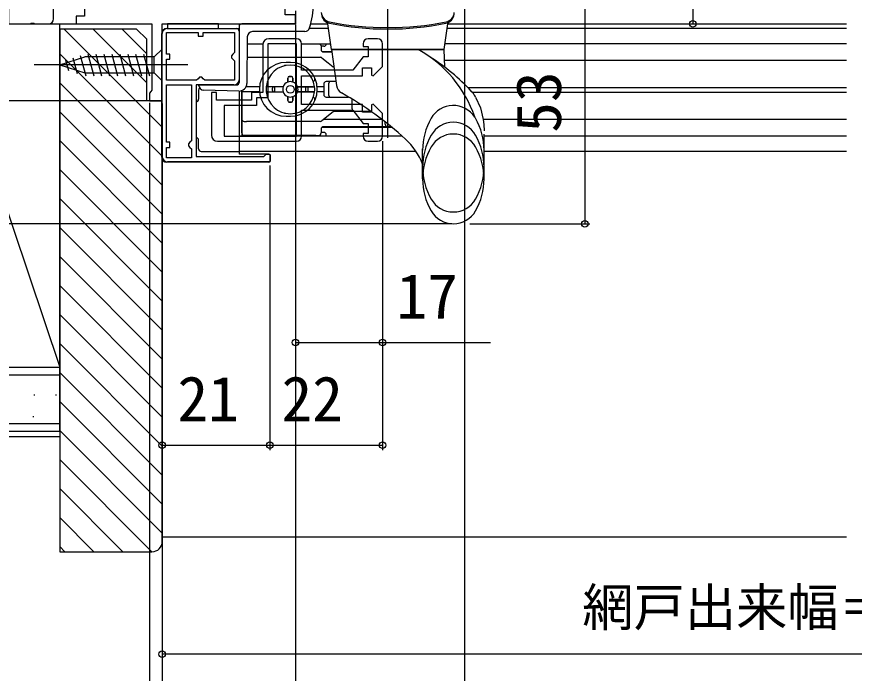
# Model space of a CAD drawing. Units: millimetres, scale not verified. Extents: x -525 to 525, y -783 to 778.
# Drawn here: x -384.4 to -221, y -649.4 to -521.3 of the extents above; entities that cross this region are included whole.
import ezdxf
from ezdxf.enums import TextEntityAlignment as Align

# ---------------------------------------------------------------- set-up
doc = ezdxf.new("R2010")
doc.units = ezdxf.units.MM
doc.header["$LTSCALE"] = 4
for name, color, linetype in [('0-3_YKK_11', 7, 'Continuous'), ('0-4_YKK_11E', 7, 'Continuous'), ('0-5_YKK_12', 2, 'Continuous'), ('0-6_YKK_13', 4, 'Continuous'), ('0-8_YKK_D', 6, 'Continuous'), ('0-A_YSS_K', 3, 'Continuous'), ('0-B_YSS_KE', 3, 'Continuous')]:
    doc.layers.add(name, color=color, linetype=linetype)
doc.styles.add('ＭＳ ゴシック', font='')
doc.styles.get('ＭＳ ゴシック').set_extended_font_data('MS Gothic')

msp = doc.modelspace()

# ---------------------------------------------------------------- linework, layer by layer
at = {"layer": '0-3_YKK_11'}
msp.add_line((-356, -548.599), (-356, -524.599), dxfattribs=at)
for points in [[(-386, -408.699), (-386, -469.299), (-414, -469.299), (-414, -472.699), (-412.1, -472.699), (-411.6, -472.199), (-411.1, -471.699), (-386, -471.699), (-386, -522.699), (-381.758, -522.699), (-381.575, -522.579), (-381.025, -522.579), (-380.842, -522.699), (-378.2, -522.699)], [(-377.2, -521.699), (-377.2, -518.799), (-371.2, -518.799), (-371.2, -521.199), (-372.8, -521.199), (-372.8, -522.699), (-358, -522.699), (-358, -535.607), (-358.25, -535.903), (-358.5, -536.199), (-358.5, -537.699), (-356, -537.699), (-356, -522.699), (-330, -522.699), (-330, -520.899), (-332, -520.899), (-332, -512.699), (-335.3, -512.699)], [(-355, -523.599), (-341, -523.599), (-341, -533.599)], [(-342, -534.599), (-349.4, -534.599), (-349.4, -548.599), (-336.2, -548.599), (-336, -548.399), (-335.7, -548.099), (-335, -548.099), (-335, -549.599), (-355, -549.599)]]:
    msp.add_lwpolyline(points, dxfattribs=at)
for points in [[(-349.3, -533.699), (-355.2, -533.699), (-355.2, -529.599), (-354.5, -529.599), (-354.5, -528.599), (-355.2, -528.599), (-355.2, -524.399), (-349, -524.399), (-349, -525.099), (-348, -525.099), (-348, -524.399), (-341.9, -524.399), (-341.9, -528.299), (-342.2, -528.599), (-342.5, -528.899), (-342.5, -529.299), (-342.2, -529.599), (-341.9, -529.899), (-341.9, -533.699), (-347.7, -533.699), (-348, -533.399), (-348.3, -533.099), (-348.7, -533.099), (-349, -533.399)], [(-350.3, -534.599), (-350.3, -545.499), (-350.6, -545.799), (-350.9, -546.099), (-350.9, -546.499), (-350.6, -546.799), (-350.3, -547.099), (-350.3, -548.799), (-355.2, -548.799), (-355.2, -546.799), (-354.5, -546.799), (-354.5, -545.799), (-355.2, -545.799), (-355.2, -534.599)]]:
    msp.add_lwpolyline(points, close=True, dxfattribs=at)
for centre, start, end in [((-378.2, -521.699), 270.00001, 359.99999), ((-355, -524.599), 90.00001, 179.99999), ((-342, -533.599), 270.00001, 359.99999), ((-355, -548.599), 180.00001, 269.99999)]:
    msp.add_arc(centre, 1, start, end, dxfattribs=at)
at = {"layer": '0-4_YKK_11E'}
for p, q in [((-329.8, -525.599), (-335.2, -525.599)), ((-314, -525.599), (-315.8, -525.599)), ((-345.2, -545.599), (-329.8, -545.599)), ((-315.8, -545.599), (-314, -545.599))]:
    msp.add_line(p, q, dxfattribs=at)
for points in [[(-336.4, -526.799), (-336.4, -536.099), (-338.6, -536.099), (-338.6, -537.599), (-345.4, -537.599), (-345.4, -536.099), (-346.4, -536.099), (-346.4, -544.399)], [(-313, -544.599), (-313, -540.175), (-314.83, -538.345), (-315.2, -538.499), (-315.2, -539.899), (-316.9, -539.899), (-316.9, -538.399), (-328.8, -538.399), (-328.8, -532.799), (-316.9, -532.799), (-316.9, -531.299), (-315.2, -531.299), (-315.2, -532.7), (-314.83, -532.853), (-313, -531.023), (-313, -526.599)], [(-316.8, -526.599), (-316.8, -527.099), (-315.8, -527.099), (-315.8, -529.099), (-316.8, -529.099), (-318.8, -531.699), (-328.8, -531.699), (-328.8, -526.599)], [(-328.8, -544.599), (-328.8, -539.499), (-318.8, -539.499), (-316.8, -542.099), (-315.8, -542.099), (-315.8, -544.099), (-316.8, -544.099), (-316.8, -544.599)]]:
    msp.add_lwpolyline(points, dxfattribs=at)
msp.add_lwpolyline([(-329.8, -544.599), (-329.8, -526.599), (-335.4, -526.599), (-335.4, -537.099), (-337.6, -537.099), (-337.6, -538.599), (-343.9, -538.599), (-343.9, -544.599)], close=True, dxfattribs=at)
for centre, radius, start, end in [((-335.2, -526.799), 1.2, 90.00001, 179.99999), ((-329.8, -526.599), 1, 0.00001, 89.99999), ((-315.8, -526.599), 1, 90.00001, 179.99999), ((-314, -526.599), 1, 0.00001, 89.99999), ((-345.2, -544.399), 1.2, 180.00001, 269.99999), ((-329.8, -544.599), 1, 270.00001, 359.99999), ((-315.8, -544.599), 1, 180.00001, 269.99999), ((-314, -544.599), 1, 270.00001, 359.99999)]:
    msp.add_arc(centre, radius, start, end, dxfattribs=at)
at = {"layer": '0-5_YKK_12'}
for p, q in [((-378.2, -522.699), (-372.3, -522.699)), ((-341, -522.699), (-341, -534.099)), ((-327.021, -522.699), (-323.702, -522.699)), ((-300.297, -522.699), (-222.477, -522.699)), ((-323.576, -523.599), (-327.288, -523.599)), ((-222.477, -523.599), (-300.423, -523.599)), ((-228.568, -523.599), (-299.723, -523.599)), ((-339.422, -526.599), (-336.396, -526.599)), ((-328.8, -526.599), (-323.154, -526.599)), ((-222.477, -526.599), (-300.845, -526.599)), ((-222.477, -529.849), (-300.924, -529.849)), ((-341, -535.805), (-341, -537.599)), ((-222.477, -535.149), (-296.319, -535.149)), ((-222.477, -536.049), (-295.474, -536.049)), ((-356.5, -537.699), (-356.1, -537.7)), ((-313.116, -541.349), (-324.534, -541.349)), ((-222.477, -541.349), (-293.366, -541.349)), ((-309.182, -544.599), (-341, -544.599)), ((-222.477, -544.599), (-293.199, -544.599)), ((-306.474, -547.599), (-341, -547.599)), ((-222.477, -547.599), (-293.199, -547.599))]:
    msp.add_line(p, q, dxfattribs=at)
at = {"layer": '0-6_YKK_13'}
for p, q in [((-312, -544.954), (-312, -494.92)), ((-311.999, -544.954), (-311.999, -494.92)), ((-330, -520.164), (-330, -522.699)), ((-330, -522.699), (-340.5, -522.699)), ((-322.999, -527.699), (-323.7, -522.712)), ((-300.999, -527.699), (-300.299, -522.712)), ((-355.1, -523.599), (-341.5, -523.599)), ((-341, -523.199), (-341, -534.099)), ((-341, -524.099), (-341, -534.099)), ((-330, -524.199), (-338.409, -524.199)), ((-328.196, -524.183), (-330, -524.199)), ((-356.1, -548.699), (-356.1, -524.599)), ((-339.409, -525.19), (-339.489, -534.319)), ((-356, -527.599), (-357.55, -529.149)), ((-356, -533.799), (-356, -527.599)), ((-325.003, -526.966), (-325.003, -527.666)), ((-324.503, -527.066), (-325.003, -527.066)), ((-300.999, -527.699), (-322.999, -527.699)), ((-322.999, -527.699), (-322.014, -534.708)), ((-322.999, -527.699), (-300.999, -527.699)), ((-300.879, -531.151), (-300.999, -527.699)), ((-376, -530.699), (-371.084, -529.149)), ((-373.421, -529.309), (-372.608, -532.345)), ((-371.989, -528.858), (-370.933, -532.799)), ((-357.55, -529.149), (-371.084, -529.149)), ((-370.506, -528.599), (-369.38, -532.799)), ((-368.953, -528.599), (-367.827, -532.799)), ((-367.4, -528.599), (-366.274, -532.799)), ((-365.847, -528.599), (-364.721, -532.799)), ((-364.294, -528.599), (-363.169, -532.799)), ((-362.741, -528.599), (-361.616, -532.799)), ((-361.188, -528.599), (-360.063, -532.799)), ((-359.635, -528.599), (-358.51, -532.799)), ((-357.55, -532.249), (-357.55, -529.149)), ((-339.444, -529.216), (-325.175, -529.216)), ((-324.803, -528.066), (-322.948, -528.066)), ((-324.589, -528.166), (-322.934, -528.166)), ((-351, -530.699), (-381, -530.699)), ((-376, -530.699), (-371.084, -532.249)), ((-374.853, -529.761), (-374.304, -531.811)), ((-331.973, -530.816), (-332.003, -530.816)), ((-331.003, -530.216), (-331.803, -530.216)), ((-330.003, -530.816), (-330.034, -530.816)), ((-371.084, -532.249), (-357.55, -532.249)), ((-356, -533.799), (-357.55, -532.249)), ((-331.503, -533.266), (-331.503, -534.051)), ((-331.503, -534.051), (-331.503, -533.266)), ((-331.203, -532.966), (-330.803, -532.966)), ((-330.803, -532.966), (-331.203, -532.966)), ((-330.503, -533.266), (-330.503, -534.051)), ((-330.503, -534.051), (-330.503, -533.266)), ((-322.119, -533.966), (-324.003, -533.966)), ((-323.503, -536.666), (-323.503, -534.266)), ((-348.9, -535.599), (-348.9, -537.399)), ((-341.028, -535.805), (-347.926, -535.625)), ((-341, -535.806), (-341, -548.099)), ((-340.503, -535.649), (-340.503, -544.599)), ((-340.503, -541.216), (-340.503, -535.649)), ((-337.029, -535.966), (-340.503, -535.966)), ((-337.029, -534.966), (-339.642, -534.966)), ((-332.417, -534.966), (-335.727, -534.966)), ((-335.727, -535.966), (-332.417, -535.966)), ((-332.417, -534.966), (-335.425, -534.966)), ((-334.503, -535.666), (-334.503, -535.266)), ((-334.503, -535.666), (-334.503, -535.266)), ((-334.003, -535.966), (-334.003, -534.966)), ((-329.589, -534.966), (-326.28, -534.966)), ((-326.581, -534.966), (-329.589, -534.966)), ((-329.589, -535.966), (-326.28, -535.966)), ((-326.581, -535.966), (-329.589, -535.966)), ((-328.003, -535.966), (-328.003, -534.966)), ((-327.503, -535.666), (-327.503, -535.266)), ((-327.503, -535.666), (-327.503, -535.266)), ((-324.503, -534.966), (-325.777, -534.966)), ((-324.503, -535.966), (-325.777, -535.966)), ((-324.503, -534.466), (-324.503, -536.466)), ((-295.637, -535.854), (-295.632, -535.861)), ((-331.503, -536.88), (-331.503, -537.666)), ((-331.503, -537.666), (-331.503, -536.88)), ((-330.503, -536.88), (-330.503, -537.666)), ((-330.503, -537.666), (-330.503, -536.88)), ((-324.003, -536.966), (-319.632, -536.966)), ((-331.203, -537.966), (-330.803, -537.966)), ((-330.803, -537.966), (-331.203, -537.966)), ((-332.003, -540.116), (-331.973, -540.116)), ((-331.803, -540.716), (-331.003, -540.716)), ((-330.034, -540.116), (-330.003, -540.116)), ((-322.639, -539.868), (-324.868, -541.61)), ((-318.909, -539.762), (-322.34, -539.762)), ((-315.287, -539.762), (-318.909, -539.762)), ((-340.003, -541.716), (-339.59, -541.716)), ((-325.175, -541.716), (-339.59, -541.716)), ((-312.503, -542.266), (-312.503, -541.823)), ((-325.003, -543.266), (-325.003, -543.966)), ((-324.503, -543.866), (-325.003, -543.866)), ((-324.803, -542.866), (-311.203, -542.866)), ((-313.003, -542.766), (-324.589, -542.766)), ((-311.325, -542.766), (-313.003, -542.766)), ((-348.9, -547.099), (-348.9, -545.399)), ((-326.003, -544.466), (-340.003, -544.466)), ((-326.003, -544.466), (-325.503, -544.466)), ((-293.199, -552.949), (-293.199, -544.199)), ((-348.4, -547.599), (-341, -547.599)), ((-335.2, -548.099), (-341, -548.099)), ((-334.9, -549.399), (-334.9, -548.399)), ((-335.2, -549.699), (-355.1, -549.699))]:
    msp.add_line(p, q, dxfattribs=at)
msp.add_lwpolyline([(-345, -523.599), (-345, -522.679), (-355, -522.679), (-355, -523.599)], close=True, dxfattribs=at)
for points in [[(-325.175, -529.216), (-325.003, -529.216), (-324.868, -529.321)], [(-324.868, -529.321), (-323.638, -530.276), (-322.639, -531.052)], [(-348.9, -534.625), (-348.9, -534.599), (-341.5, -534.599)], [(-335.425, -535.966), (-335.54, -535.966), (-335.592, -535.966), (-335.638, -535.966), (-335.675, -535.966), (-335.704, -535.966), (-335.719, -535.966), (-335.727, -535.966)], [(-326.581, -534.966), (-326.466, -534.966), (-326.414, -534.966), (-326.368, -534.966), (-326.331, -534.966), (-326.303, -534.966), (-326.287, -534.966), (-326.28, -534.966)], [(-326.28, -535.966), (-326.287, -535.966), (-326.303, -535.966), (-326.331, -535.966), (-326.368, -535.966), (-326.414, -535.966), (-326.466, -535.966), (-326.581, -535.966)], [(-294.851, -536.976), (-294.952, -536.799), (-295.059, -536.625), (-295.172, -536.455), (-295.29, -536.288), (-295.459, -536.067), (-295.639, -535.853)], [(-294.851, -536.976), (-294.952, -536.799), (-295.059, -536.625), (-295.172, -536.455), (-295.29, -536.288), (-295.459, -536.067), (-295.632, -535.861)], [(-318.952, -539.262), (-318.952, -537.99), (-318.952, -537.466)], [(-294.851, -536.985), (-293.934, -539.067), (-293.371, -541.321), (-293.243, -542.329), (-293.187, -543.543)], [(-340.503, -543.966), (-340.503, -542.216), (-340.503, -541.216)], [(-305.199, -552.949), (-305.199, -550.065), (-305.199, -547.074)]]:
    msp.add_lwpolyline(points, dxfattribs=at)
msp.add_circle((-331.003, -535.466), 0.75, dxfattribs=at)
for centre, radius, start, end in [((-342.125, -518.699), 15.625, 342.14445, 17.78352), ((-322.993, -520.326), 2, 185, 258.63714), ((-322.949, -520.614), 2, 185, 258.68311), ((-301.05, -520.614), 2, 281.31689, 355), ((-301.006, -520.326), 2, 281.36286, 355), ((-340.5, -523.199), 0.5, 90, 180), ((-324.195, -522.782), 0.5, 8, 60.10277), ((-311.999, -465.619), 57.8, 258.63714, 281.36286), ((-311.999, -465.899), 57.8, 258.68311, 281.31689), ((-299.803, -522.782), 0.5, 119.89723, 172), ((-355.1, -524.599), 1, 90, 180), ((-341.5, -524.099), 0.5, 360, 90), ((-338.409, -525.199), 1, 90, 179.5), ((-328.204, -523.183), 1, 270.5, 342.14445), ((-325.503, -526.966), 0.5, 0, 47.15597), ((-324.503, -527.666), 0.5, 180, 270), ((-324.503, -526.566), 0.5, 270, 320.92905), ((-324.503, -526.566), 0.5, 320.92905, 356.17022), ((-317.629, -548.609), 23.9, 18.95566, 61.0326), ((-325.175, -529.716), 0.5, 52.16211, 90), ((-326.879, -565.399), 43, 43.40017, 57.51539), ((-331.803, -535.466), 5.25, 90, 270), ((-331.003, -535.466), 4.75, 6.04233, 173.95767), ((-332.003, -531.316), 0.5, 90, 120.18877), ((-331.003, -535.466), 5.25, 270, 90), ((-330.003, -531.316), 0.5, 59.81123, 90), ((-322.332, -530.658), 0.5, 232.16211, 248.07785), ((-341.5, -534.099), 0.5, 270, 0), ((-340.989, -534.306), 1.5, 268.5, 359.5), ((-331.003, -535.466), 1.5, 109.47123, 160.52878), ((-331.203, -533.266), 0.3, 90, 180), ((-331.203, -533.266), 0.3, 90, 180), ((-331.003, -535.466), 1.5, 70.52877, 109.47123), ((-330.803, -533.266), 0.3, 0, 90), ((-330.803, -533.266), 0.3, 0, 90), ((-331.003, -535.466), 1.5, 19.47122, 70.52877), ((-326.695, -533.466), 0.5, 291.8841, 24.90106), ((-324.003, -534.466), 0.5, 90, 180), ((-323.203, -534.266), 0.3, 90, 180), ((-347.9, -534.625), 1, 180, 268.5), ((-348.4, -535.599), 0.5, 128.62309, 180), ((-331.003, -535.466), 4.75, 173.95767, 186.04233), ((-331.003, -535.466), 4.75, 186.04233, 353.95767), ((-334.203, -535.266), 0.3, 90, 180), ((-334.203, -535.266), 0.3, 90, 180), ((-334.203, -535.666), 0.3, 180, 270), ((-334.203, -535.666), 0.3, 180, 270), ((-331.003, -535.466), 1.5, 160.52878, 199.47122), ((-331.003, -535.466), 1.5, 199.47122, 250.52877), ((-331.003, -535.466), 1.5, 289.47123, 340.52878), ((-331.003, -535.466), 1.5, 340.52878, 19.47122), ((-327.803, -535.266), 0.3, 0, 90), ((-327.803, -535.266), 0.3, 0, 90), ((-327.803, -535.666), 0.3, 270, 0), ((-327.803, -535.666), 0.3, 270, 0), ((-331.003, -535.466), 4.75, 353.95767, 6.04233), ((-320.034, -534.43), 2, 188, 240.85713), ((-349.4, -537.399), 0.5, 270, 360), ((-331.003, -535.466), 1.5, 250.52877, 289.47123), ((-326.695, -537.466), 0.5, 335.09894, 68.1159), ((-324.003, -536.466), 0.5, 180, 270), ((-323.203, -536.666), 0.3, 180, 270), ((-353.149, -593.822), 66, 47.46476, 60.85713), ((-331.203, -537.666), 0.3, 180, 270), ((-331.203, -537.666), 0.3, 180, 270), ((-330.803, -537.666), 0.3, 270, 0), ((-330.803, -537.666), 0.3, 270, 0), ((-299.199, -543.61), 5, 33.24149, 150.13717), ((-332.003, -539.616), 0.5, 239.81123, 270), ((-330.003, -539.616), 0.5, 270, 300.18877), ((-322.331, -540.262), 0.5, 90, 128.0083), ((-299.199, -543.61), 5, 29.86283, 33.24149), ((-340.003, -541.216), 0.5, 180, 270), ((-325.175, -541.216), 0.5, 270, 308.0083), ((-312.003, -542.266), 0.5, 180, 270), ((-292.668, -547.36), 12.531, 150.13717, 180), ((-299.199, -546.9), 5, 29.86283, 150.13717), ((-305.731, -547.36), 12.531, 0, 29.86283), ((-340.003, -543.966), 0.5, 180, 270), ((-325.503, -543.966), 0.5, 270, 0), ((-324.503, -543.266), 0.5, 90, 180), ((-324.503, -544.366), 0.5, 0, 90), ((-349.4, -545.399), 0.5, 360, 90), ((-324.503, -544.366), 0.5, 332.17373, 0), ((-317.319, -554.768), 13, 21.21039, 47.46476), ((-292.668, -550.65), 12.531, 150.13717, 209.86283), ((-299.199, -549.199), 5, 29.86283, 150.13717), ((-305.731, -550.65), 12.531, 330.13717, 29.86283), ((-348.4, -547.099), 0.5, 180, 270), ((-292.668, -552.949), 12.531, 150.13717, 180), ((-305.731, -552.949), 12.531, 0, 29.86283), ((-355.1, -548.699), 1, 180, 270), ((-335.2, -548.399), 0.3, 360, 90), ((-335.2, -549.399), 0.3, 270, 360), ((-292.668, -552.949), 12.531, 180, 209.86283), ((-305.731, -552.949), 12.531, 330.13717, 0), ((-299.199, -554.4), 5, 209.86283, 330.13717), ((-299.199, -556.699), 5, 209.86283, 330.13717)]:
    msp.add_arc(centre, radius, start, end, dxfattribs=at)
msp.add_ellipse((-318.909, -539.262), major_axis=(0, -0.5), ratio=0.087489, start_param=4.712389, end_param=6.2831853, dxfattribs=at)
at = {"layer": '0-8_YKK_D'}
for p, q in [((-252.5, -407.699), (-252.5, -522.699)), ((-297, -508.699), (-297, -686.7)), ((-273.552, -508.699), (-273.552, -561.699)), ((-330, -522.799), (-330, -666.7)), ((-330, -522.799), (-330, -585.883)), ((-269.01, -522.699), (-251.5, -522.699)), ((-330.003, -523.256), (-330.003, -686.7)), ((-330, -523.199), (-330, -686.7)), ((-359, -537.699), (-455, -537.699)), ((-359, -537.699), (-455, -537.699)), ((-358.5, -538.099), (-358.5, -686.7)), ((-356, -538.199), (-356, -686.7)), ((-356, -538.199), (-356, -686.7)), ((-356, -540.699), (-356, -736.7)), ((-356, -540.699), (-356, -736.7)), ((-313, -545.599), (-313, -605.883)), ((-313, -545.599), (-313, -585.883)), ((-356, -549.599), (-356, -646.7)), ((-356, -549.599), (-356, -605.883)), ((-335, -550.299), (-335, -605.883)), ((-335, -553.29), (-335, -605.883)), ((-299.5, -561.699), (-455, -561.699)), ((-296, -561.699), (-272.552, -561.699)), ((-356, -604.883), (-335, -604.883)), ((-335, -604.883), (-313, -604.883)), ((-56, -645.7), (-356, -645.7))]:
    msp.add_line(p, q, dxfattribs=at)
msp.add_lwpolyline([(-330, -584.883), (-313, -584.883), (-291.927, -584.883)], dxfattribs=at)
for centre in [(-252.5, -522.699), (-273.552, -561.699), (-330, -584.883), (-313, -584.883), (-356, -604.883), (-335, -604.883), (-335, -604.883), (-313, -604.883), (-356, -645.7)]:
    msp.add_circle(centre, 0.637, dxfattribs=at)
at = {"layer": '0-A_YSS_K'}
for p, q in [((-398.5, -522.699), (-376, -522.699)), ((-398.5, -522.699), (-376, -589.699)), ((-376, -589.699), (-376, -522.699)), ((-375.153, -523.7), (-356, -542.853)), ((-369.496, -523.7), (-359, -534.196)), ((-363.839, -523.7), (-359, -528.539)), ((-376, -528.51), (-356, -548.51)), ((-376, -534.167), (-356, -554.167)), ((-376, -539.823), (-356, -559.823)), ((-376, -545.48), (-356, -565.48)), ((-376, -551.137), (-356, -571.137)), ((-376, -556.794), (-356, -576.794)), ((-376, -562.451), (-356, -582.451)), ((-376, -568.108), (-356, -588.108)), ((-376, -573.765), (-356, -593.765)), ((-376, -579.421), (-356, -599.421)), ((-376, -585.078), (-356, -605.078)), ((-398.5, -589.699), (-376, -589.699)), ((-518.5, -591.199), (-376, -591.199)), ((-376, -590.735), (-356, -610.735)), ((-380.83, -595.147), (-381.03, -595.147)), ((-376.617, -595.147), (-376.817, -595.147)), ((-376, -596.392), (-356, -616.392)), ((-381.058, -599.358), (-381.258, -599.358)), ((-518.5, -600.699), (-376, -600.699)), ((-376, -602.049), (-356, -622.049)), ((-376, -602.199), (-376, -614.699)), ((-518.5, -603.199), (-376, -603.199)), ((-376, -607.706), (-358.006, -625.7)), ((-376, -610.3), (-376, -622.8)), ((-376, -613.363), (-363.663, -625.7)), ((-376, -619.019), (-369.319, -625.7)), ((-356, -622.8), (-222.477, -622.8)), ((-376, -624.676), (-374.976, -625.7))]:
    msp.add_line(p, q, dxfattribs=at)
at = {"layer": '0-B_YSS_KE'}
for p, q in [((-518.512, -589.699), (-376, -589.699)), ((-376, -602.199), (-376, -589.699)), ((-518.5, -602.199), (-376, -602.199))]:
    msp.add_line(p, q, dxfattribs=at)
for points in [[(-376, -523.7), (-376, -625.7), (-358, -625.7)], [(-356, -623.7), (-356, -537.7), (-359, -537.7), (-359, -525.7), (-361, -523.7), (-376, -523.7)]]:
    msp.add_lwpolyline(points, dxfattribs=at)
msp.add_arc((-358, -623.7), 2, 270.00001, 359.99999, dxfattribs=at)

# ---------------------------------------------------------------- texts
at = {"layer": '0-8_YKK_D', "style": 'ＭＳ ゴシック'}
msp.add_text('53', height=8.798, rotation=90, dxfattribs=at).set_placement((-275.552, -543.926), align=Align.BOTTOM_LEFT)
for s, height, p in [('17', 8.798, (-310.291, -582.883)), ('21', 8.798, (-353.034, -602.883)), ('22', 8.798, (-332.727, -602.883)), ('網戸出来幅＝WS－40', 7.331, (-274.04, -642.393))]:
    msp.add_text(s, height=height, dxfattribs=at).set_placement(p, align=Align.BOTTOM_LEFT)

doc.saveas('drawing.dxf')
